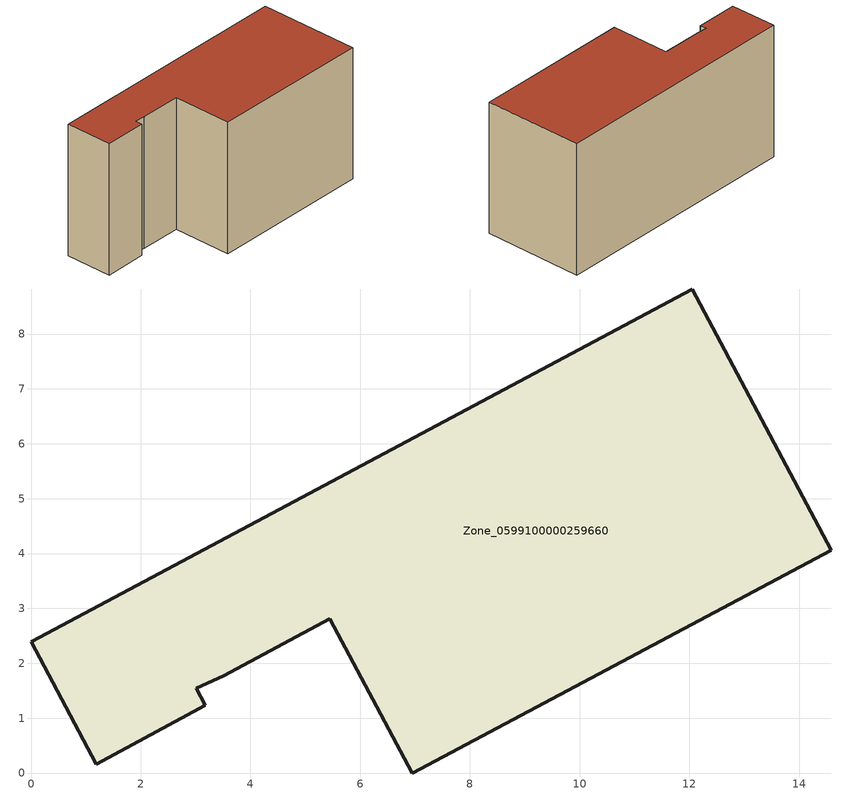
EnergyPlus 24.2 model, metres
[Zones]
Zone_0599100000259660
 floor ground (C_G): 3.01,1.55 3.18,1.23 1.19,0.16 0,2.39 12.05,8.82 14.59,4.06 6.95,0 5.45,2.81 3.51,1.77 z0
 wall outside (C_F): 12.05,8.82 0,2.39 1.19,0.16 3.18,1.23 3.01,1.55 3.51,1.77 5.45,2.81 6.95,0 14.59,4.06 12.05,8.82 z0:7.15
 roof outside (C_R): 3.18,1.23 3.01,1.55 3.51,1.77 5.45,2.81 6.95,0 14.59,4.06 12.05,8.82 0,2.39 1.19,0.16 z7.15
[BUILDING]
Pand.0599100000259660: North Axis=0; Terrain=City; Loads Convergence Tolerance Value=0.04; Temperature Convergence Tolerance Value=0.4; Solar Distribution=FullExterior; Maximum Number of Warmup Days=25; Minimum Number of Warmup Days=1
[Site:Location]
Rotterdam.The.Hague.AP_ZH_NLD Design_Conditions: Latitude=51.96; Longitude=4.45; Time Zone=1; Elevation=-4.5
[SITE:GROUNDTEMPERATURE:BUILDINGSURFACE]
18, 18, 18, 18, 18, 18, 18, 18, 18, 18, 18, 18
[MATERIAL] Thermal Absorptance=0.9; Solar Absorptance=0.7; Visible Absorptance=0.7
Name | Roughness | Thickness | Conductivity | Density | Specific Heat
G.TI.1975-1991 | MediumSmooth | 0.15 | 0.288461 | 540 | 1210
F.TI.1975-1991 | Rough | 0.3 | 0.230769 | 1920 | 840
R.TI.1975-1991 | MediumRough | 0.2 | 0.153846 | 1500 | 1000
[CONSTRUCTION]
C_G: G.TI.1975-1991
C_F: F.TI.1975-1991
C_R: R.TI.1975-1991
[ZONE]
Zone_0599100000259660: Type=1; Multiplier=1; Ceiling Height=Autocalculate; Volume=Autocalculate; Floor Area=autocalculate; Part of Total Floor Area=Yes
[ZONEINFILTRATION:DESIGNFLOWRATE]
Infil_Zone_0599100000259660: Zone or ZoneList or Space or SpaceList=Zone_0599100000259660; Schedule=AlwaysOn; Design Flow Rate Calculation Method=Flow/Area; Flow Rate per Floor Area=0.003; Constant Term Coefficient=1; Temperature Term Coefficient=0; Velocity Term Coefficient=0; Velocity Squared Term Coefficient=0
[HVACTEMPLATE:ZONE:IDEALLOADSAIRSYSTEM]
Zone_0599100000259660: Maximum Heating Supply Air Temperature=50; Minimum Cooling Supply Air Temperature=13; Maximum Heating Supply Air Humidity Ratio=0.0156; Minimum Cooling Supply Air Humidity Ratio=0.0077; Heating Limit=NoLimit; Cooling Limit=NoLimit; Dehumidification Control Type=ConstantSensibleHeatRatio; Cooling Sensible Heat Ratio=0.7; Dehumidification Setpoint=60; Humidification Control Type=None; Humidification Setpoint=30; Outdoor Air Method=None; Outdoor Air Flow Rate per Person=0.00944; Outdoor Air Flow Rate per Zone Floor Area=0; Outdoor Air Flow Rate per Zone=0; Demand Controlled Ventilation Type=None; Outdoor Air Economizer Type=NoEconomizer; Heat Recovery Type=None; Sensible Heat Recovery Effectiveness=0.7; Latent Heat Recovery Effectiveness=0.65
[ZONECONTROL:THERMOSTAT]
ThermostatControl_Zone_0599100000259660: Zone or ZoneList=Zone_0599100000259660; Control Type Schedule=DualSetpointControlType; Control 1=Thermostat_Zone_0599100000259660; Temperature Difference Between Cutout And Setpoint=0
[THERMOSTATSETPOINT:DUALSETPOINT]
Thermostat_Zone_0599100000259660: Heating Setpoint Temperature Schedule=HeatingSetpoint_Zone_0599100000259660; Cooling Setpoint Temperature Schedule=CoolingSetpoint_Zone_0599100000259660
[SCHEDULE:COMPACT]
HeatingSetpoint_Zone_0599100000259660: Through: 12/31, For: AllDays, Until: 24:00, 21
CoolingSetpoint_Zone_0599100000259660: Through: 12/31, For: AllDays, Until: 24:00, 24
DualSetpointControlType: Through: 12/31, For: AllDays, Until: 24:00, 4
AlwaysOn: Through: 12/31, For: AllDays, Until: 24:00, 1
